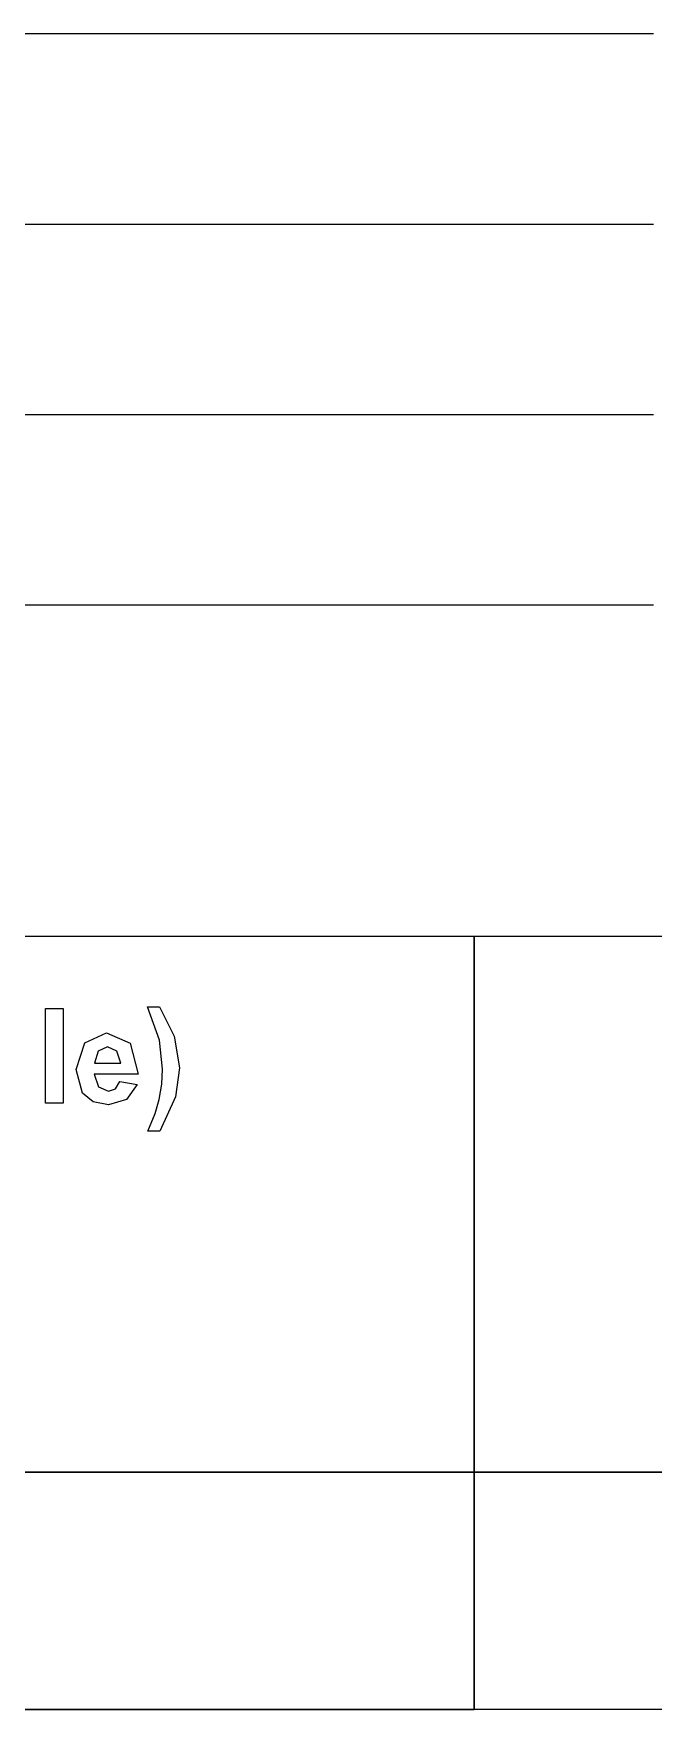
# Model space of a CAD drawing. Extents: x 22 to 299, y 7 to 289.
# Drawn here: x 73.95 to 87.16, y 69.43 to 105.11 of the extents above; entities that cross this region are included whole.
import ezdxf

# ---------------------------------------------------------------- set-up
doc = ezdxf.new("R2010")
doc.units = 0

msp = doc.modelspace()

# ---------------------------------------------------------------- linework, layer by layer
at = {"layer": '1'}
for p, q in [((30.6155, 105.105), (87.156834, 105.105)), ((30.6155, 101.05), (87.156834, 101.05)), ((30.6155, 96.9957), (87.156834, 96.9957)), ((30.6155, 92.941), (87.156834, 92.941)), ((21.999879, 85.88603), (83.332983, 85.88603)), ((83.332983, 85.88603), (83.332983, 74.481455)), ((83.332983, 85.88603), (90.333137, 85.88603)), ((83.332983, 74.481455), (83.332983, 85.88603)), ((83.332983, 74.481455), (21.999879, 74.481455)), ((52.999805, 74.481455), (83.332983, 74.481455)), ((90.333137, 74.481455), (83.332983, 74.481455)), ((83.332983, 74.481455), (83.332983, 69.426866)), ((83.332983, 74.481455), (90.333137, 74.481455)), ((83.332983, 69.426866), (83.332983, 74.481455)), ((83.332983, 69.426866), (52.999805, 69.426866)), ((53, 69.4269), (83.333178, 69.4269)), ((90.333137, 69.426866), (83.332983, 69.426866))]:
    msp.add_line(p, q, dxfattribs=at)
at = {"layer": 'Layer 1'}
for p, q in [((74.202675, 82.3317), (74.202675, 84.351902)), ((74.202675, 84.351902), (74.578287, 84.351902)), ((74.578287, 84.351902), (74.578287, 82.3317)), ((76.63013, 83.675286), (76.378829, 84.386353)), ((76.378829, 84.386353), (76.634137, 84.386353)), ((76.634137, 84.386353), (76.946924, 83.757968)), ((74.854106, 83.052413), (75.038569, 83.621542)), ((75.038569, 83.621542), (75.505078, 83.828248)), ((75.52779, 83.53197), (75.324611, 83.439641)), ((75.505078, 83.828248), (76.005002, 83.611896)), ((75.722946, 83.443776), (75.52779, 83.53197)), ((76.005002, 83.611896), (76.180106, 82.951816)), ((76.6983, 83.055169), (76.63013, 83.675286)), ((76.946924, 83.757968), (77.059209, 83.084108)), ((75.324611, 83.439641), (75.245748, 83.188839)), ((75.245748, 83.188839), (75.807161, 83.188839)), ((75.807161, 83.188839), (75.722946, 83.443776)), ((74.994462, 82.548052), (74.854106, 83.052413)), ((76.180106, 82.951816), (75.239074, 82.951816)), ((75.239074, 82.951816), (75.32997, 82.683099)), ((75.694886, 82.637624), (75.785783, 82.797476)), ((75.785783, 82.797476), (76.160058, 82.732709)), ((75.785783, 82.797476), (75.785783, 82.797476)), ((76.679603, 82.739599), (76.6983, 83.055169)), ((77.059209, 83.084108), (76.970986, 82.466748)), ((75.220361, 82.360983), (74.994462, 82.548052)), ((75.32997, 82.683099), (75.546515, 82.588015)), ((75.546515, 82.588015), (75.694886, 82.637624)), ((76.160058, 82.732709), (75.931483, 82.40887)), ((76.622125, 82.41576), (76.679603, 82.739599)), ((76.970986, 82.466748), (76.640822, 81.737766)), ((74.578287, 82.3317), (74.202675, 82.3317)), ((75.542504, 82.298627), (75.220361, 82.360983)), ((75.931483, 82.40887), (75.542504, 82.298627)), ((76.381521, 81.737766), (76.537914, 82.11397)), ((76.537914, 82.11397), (76.622125, 82.41576)), ((76.640822, 81.737766), (76.381521, 81.737766))]:
    msp.add_line(p, q, dxfattribs=at)

doc.saveas('drawing.dxf')
